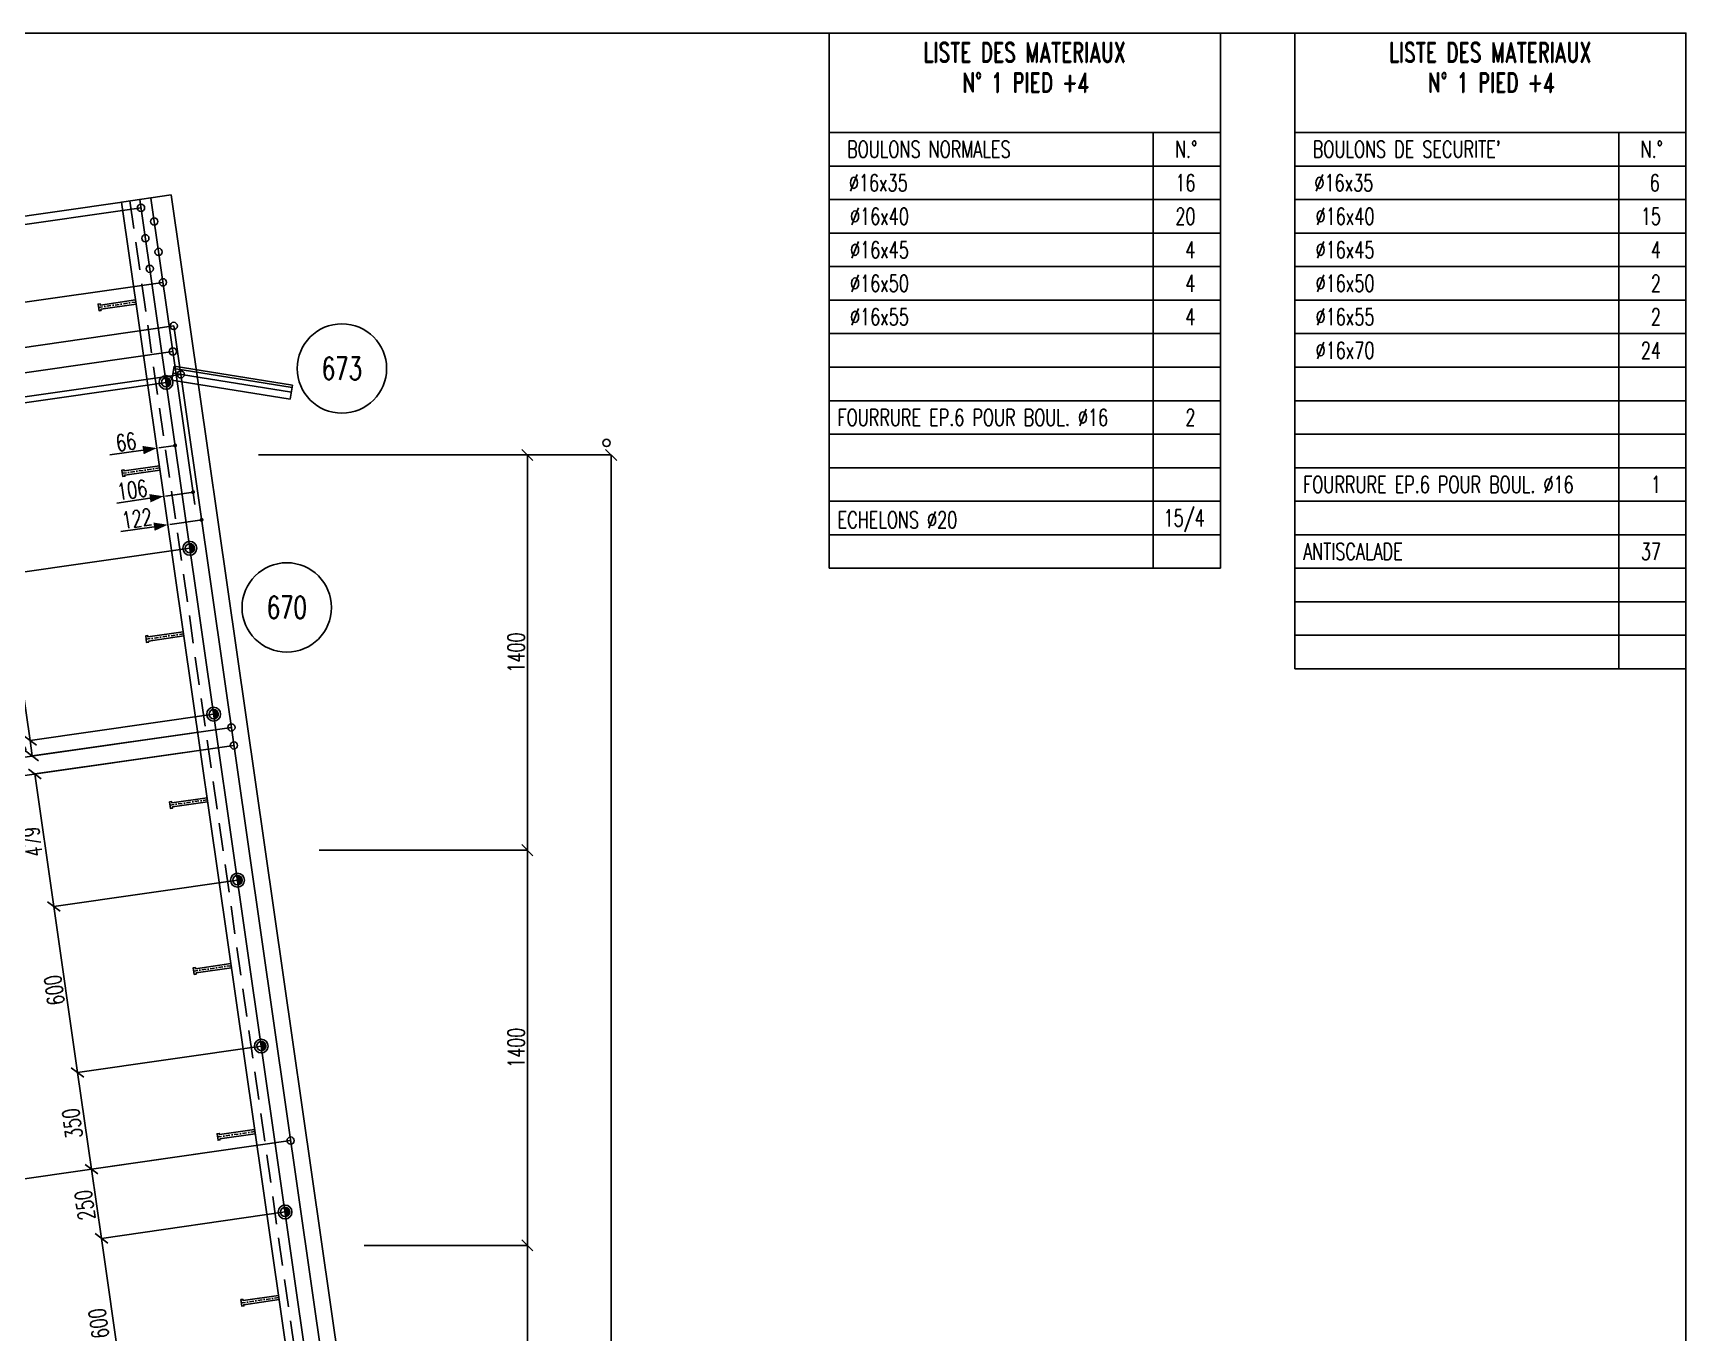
# Model space of a CAD drawing. Extents: x 106643 to 122863, y -59241 to -47761.
# Drawn here: x 116946 to 122863, y -52414 to -47761 of the extents above; entities that cross this region are included whole.
import ezdxf
from ezdxf.enums import TextEntityAlignment as Align

# ---------------------------------------------------------------- set-up
doc = ezdxf.new("R2010")
doc.units = 0
doc.header["$LTSCALE"] = 200
doc.header["$MEASUREMENT"] = 0
doc.linetypes.add('DASHDOT', pattern=[1, 0.5, -0.25, 0, -0.25])
doc.linetypes.add('DASHED', pattern=[0.75, 0.5, -0.25])
doc.layers.get('0').update_dxf_attribs({"linetype": 'CONTINUOUS'})
for name, color, linetype in [('ASSI', 3, 'CONTINUOUS'), ('BOLLINI_1', 7, 'CONTINUOUS'), ('Echelon', 3, 'CONTINUOUS'), ('FORI', 2, 'CONTINUOUS'), ('LINEA_ANG', 2, 'CONTINUOUS'), ('LM', 7, 'CONTINUOUS'), ('LS', 7, 'CONTINUOUS'), ('MZ', 6, 'DASHDOT'), ('QT_MAL', 7, 'CONTINUOUS'), ('QT_MPR', 7, 'CONTINUOUS'), ('QT_MSP', 7, 'CONTINUOUS'), ('TRAT-Y', 7, 'DASHED')]:
    doc.layers.add(name, color=color, linetype=linetype)
doc.styles.add('QUOTE', font='ROMANS8.SHX', dxfattribs={"width": 0.7})
doc.styles.add('RD', font='ROMAND8.SHX', dxfattribs={"width": 0.7})
doc.styles.add('RQL', font='ROMANS8.SHX', dxfattribs={"width": 0.7})
doc.styles.add('RS', font='ROMANS8.shx', dxfattribs={"width": 0.7})
doc.styles.get("Standard").update_dxf_attribs({"font": 'ROMANS8.SHX', "width": 0.7})
doc.dimstyles.new('FRECCE1', dxfattribs={"dimtxt": 60, "dimasz": 6.66, "dimexe": 0, "dimexo": 0, "dimgap": 1, "dimtad": 1, "dimdec": 0, "dimzin": 0, "dimdsep": 46, "dimtxsty": 'RS', "dimblk1": 'QUOTP', "dimblk2": 'QUOTF', "dimsah": 1, "dimcen": 0, "dimclrd": 2, "dimclre": 2, "dimclrt": 7, "dimadec": 0, "dimazin": 0, "dimtfac": 1, "dimtdec": 0, "dimtix": 1, "dimtmove": 2, "dimatfit": 3, "dimldrblk": 'QUOTP', "dimfxl": 1, "dimtolj": 1, "dimtzin": 0, "dimarcsym": 0})
doc.dimstyles.new('TRATTO_20', dxfattribs={"dimscale": 0, "dimtxt": 60, "dimasz": 40, "dimexe": 0, "dimexo": 0, "dimgap": 10, "dimtad": 1, "dimrnd": 0.5, "dimdsep": 46, "dimtxsty": 'RS', "dimblk1": 'OBLIQUE', "dimblk2": 'OBLIQUE', "dimsah": 1, "dimcen": 0.09, "dimclrd": 2, "dimclre": 2, "dimclrt": 7, "dimadec": 0, "dimazin": 0, "dimtfac": 1, "dimtix": 1, "dimtmove": 2, "dimatfit": 3, "dimfxl": 1, "dimtolj": 1, "dimtzin": 0, "dimarcsym": 0})

# ---------------------------------------------------------------- blocks, each defined once
blk = doc.blocks.new('16')
blk.add_circle((0, 0), 1)
blk = doc.blocks.new('ASSE98')
blk.add_line((0, 0), (1, 0))
at = {"color": 7, "style": 'QUOTE', "width": 0.5, "flags": 1}
for tag, p in [('TI', (1.38308, 6.82731)), ('DI_S', (1.38308, 6.42178)), ('D_S', (1.38308, 6.02092)), ('E_S', (1.38308, 5.68065)), ('NFORI', (1.36454, 5.29792)), ('ALAR', (1.36349, 4.93246)), ('FAM', (1.3775, 4.54645)), ('ALA', (1.38308, 4.19257)), ('DISP2', (1.38308, 3.84971)), ('DISP1', (1.38308, 3.50686)), ('PINZAF', (1.38308, 3.164)), ('PINZAI', (1.38308, 2.82114)), ('TRP', (1.38308, 2.47829)), ('NP', (1.38308, 2.13543)), ('SV', (1.38308, 1.79257)), ('PESO', (1.38308, 1.44971)), ('QUA', (1.38308, 1.10686)), ('LUN', (1.38308, 0.764)), ('PROF', (1.38308, 0.42114)), ('POS', (1.38308, 0.07829))]:
    blk.add_attdef(tag, p, '', height=0.2, dxfattribs=at)
at = {"color": 7, "flags": 1}
for tag, p in [('LAV1', (3.07431, 6.82847)), ('LAV2', (3.07431, 6.49513)), ('LAV3', (3.07431, 6.1618)), ('LAV4', (3.07431, 5.82847)), ('LAV5', (3.07431, 5.49513)), ('LAV6', (3.07431, 5.1618)), ('LAV7', (3.07431, 4.82847)), ('LAV8', (3.07431, 4.49513)), ('LAV9', (3.07431, 4.1618)), ('LAV10', (3.07431, 3.82847))]:
    blk.add_attdef(tag, p, '', height=0.2, dxfattribs=at)
blk = doc.blocks.new('_OBLIQUE')
at = {"color": 0, "linetype": 'ByBlock'}
blk.add_line((-0.5, -0.5), (0.5, 0.5), dxfattribs=at)
blk = doc.blocks.new('*D36')
at = {"layer": 'QT_MPR', "color": 2, "lineweight": -2, "transparency": 16777216}
for p, q in [((117265.2, -48366.7), (116374.3, -48494.5)), ((117332.8, -48387.1), (116378.5, -48524)), ((116374.3, -48494.5), (116378.5, -48524))]:
    blk.add_line(p, q, dxfattribs=at)
at = {"layer": 'QT_MPR', "color": 2, "lineweight": -2, "transparency": 16777216, "xscale": 40, "yscale": 40, "zscale": 40}
for p, rotation in [((116374.3, -48494.5), 98.16615670567491), ((116378.5, -48524), 278.1661567056749)]:
    blk.add_blockref('_OBLIQUE', p, dxfattribs=dict(at, rotation=rotation))
at = {"layer": 'QT_MPR', "color": 7, "transparency": 16777216, "insert": (116332.5, -48443), "char_height": 60, "attachment_point": 5, "rotation": 98.16616, "style": 'RS'}
blk.add_mtext('\\A1;30', dxfattribs=at)
blk = doc.blocks.new('*D37')
at = {"layer": 'QT_MPR', "color": 2, "lineweight": -2, "transparency": 16777216}
for p, q in [((117332.8, -48387.1), (116378.5, -48524)), ((116378.5, -48524), (116417.6, -48796.2)), ((117411.4, -48653.6), (116417.6, -48796.2))]:
    blk.add_line(p, q, dxfattribs=at)
at = {"layer": 'QT_MPR', "color": 2, "lineweight": -2, "transparency": 16777216, "xscale": 40, "yscale": 40, "zscale": 40}
for p, rotation in [((116378.5, -48524), 98.16615670567491), ((116417.6, -48796.2), 278.1661567056749)]:
    blk.add_blockref('_OBLIQUE', p, dxfattribs=dict(at, rotation=rotation))
at = {"layer": 'QT_MPR', "color": 7, "transparency": 16777216, "insert": (116453.7, -48652.7), "char_height": 60, "attachment_point": 5, "rotation": 98.16616, "style": 'RS'}
blk.add_mtext('\\A1;55x5', dxfattribs=at)
blk = doc.blocks.new('*D38')
at = {"layer": 'QT_MPR', "color": 2, "lineweight": -2, "transparency": 16777216}
for p, q in [((117332.8, -48387.1), (116378.5, -48524)), ((116378.5, -48524), (116417.6, -48796.2)), ((117411.4, -48653.6), (116417.6, -48796.2))]:
    blk.add_line(p, q, dxfattribs=at)
at = {"layer": 'QT_MPR', "color": 2, "lineweight": -2, "transparency": 16777216, "xscale": 40, "yscale": 40, "zscale": 40}
for p, rotation in [((116378.5, -48524), 98.16615670567491), ((116417.6, -48796.2), 278.1661567056749)]:
    blk.add_blockref('_OBLIQUE', p, dxfattribs=dict(at, rotation=rotation))
at = {"layer": 'QT_MPR', "color": 7, "transparency": 16777216, "insert": (116352.7, -48662.4), "char_height": 60, "attachment_point": 5, "rotation": 98.16616, "style": 'RS'}
blk.add_mtext('\\A1;275', dxfattribs=at)
blk = doc.blocks.new('*D39')
at = {"layer": 'QT_MPR', "color": 2, "lineweight": -2, "transparency": 16777216}
for p, q in [((117411.4, -48653.6), (116417.6, -48796.2)), ((116417.6, -48796.2), (116440.3, -48954.6)), ((117450, -48809.7), (116440.3, -48954.6))]:
    blk.add_line(p, q, dxfattribs=at)
at = {"layer": 'QT_MPR', "color": 2, "lineweight": -2, "transparency": 16777216, "xscale": 40, "yscale": 40, "zscale": 40}
for p, rotation in [((116417.6, -48796.2), 98.16615670567491), ((116440.3, -48954.6), 278.1661567056749)]:
    blk.add_blockref('_OBLIQUE', p, dxfattribs=dict(at, rotation=rotation))
at = {"layer": 'QT_MPR', "color": 7, "transparency": 16777216, "insert": (116387.9, -48871.6), "char_height": 60, "attachment_point": 5, "rotation": 98.16616, "style": 'RS'}
blk.add_mtext('\\A1;160', dxfattribs=at)
blk = doc.blocks.new('*D40')
at = {"layer": 'QT_MPR', "color": 2, "lineweight": -2, "transparency": 16777216}
for p, q in [((117450, -48809.7), (116440.3, -48954.6)), ((116440.3, -48954.6), (116434.6, -48915)), ((117446.9, -48901.1), (116453.1, -49043.7)), ((116440.3, -48954.6), (116453.1, -49043.7)), ((116453.1, -49043.7), (116458.8, -49083.3))]:
    blk.add_line(p, q, dxfattribs=at)
at = {"layer": 'QT_MPR', "color": 2, "lineweight": -2, "transparency": 16777216, "xscale": 40, "yscale": 40, "zscale": 40}
for p, rotation in [((116440.3, -48954.6), 278.1661567056749), ((116453.1, -49043.7), 98.16615670567491)]:
    blk.add_blockref('_OBLIQUE', p, dxfattribs=dict(at, rotation=rotation))
at = {"layer": 'QT_MPR', "color": 7, "transparency": 16777216, "insert": (116407.4, -48994.9), "char_height": 60, "attachment_point": 5, "rotation": 98.16616, "style": 'RS'}
blk.add_mtext('\\A1;90', dxfattribs=at)
blk = doc.blocks.new('*D42')
at = {"layer": 'QT_MPR', "color": 2, "lineweight": -2, "transparency": 16777216}
for p, q in [((117446.9, -48901.1), (116453.1, -49043.7)), ((117474.8, -48983), (116465.2, -49127.8)), ((116453.1, -49043.7), (116447.4, -49004.1)), ((116453.1, -49043.7), (116465.2, -49127.8)), ((116465.2, -49127.8), (116470.9, -49167.4))]:
    blk.add_line(p, q, dxfattribs=at)
at = {"layer": 'QT_MPR', "color": 2, "lineweight": -2, "transparency": 16777216, "xscale": 40, "yscale": 40, "zscale": 40}
for p, rotation in [((116453.1, -49043.7), 278.1661567056751), ((116465.2, -49127.8), 98.16615670567514)]:
    blk.add_blockref('_OBLIQUE', p, dxfattribs=dict(at, rotation=rotation))
at = {"layer": 'QT_MPR', "color": 7, "transparency": 16777216, "insert": (116423.1, -49088.5), "char_height": 60, "attachment_point": 5, "rotation": 98.16616, "style": 'RS'}
blk.add_mtext('\\A1;85', dxfattribs=at)
blk = doc.blocks.new('*D43')
at = {"layer": 'QT_MPR', "color": 2, "lineweight": -2, "transparency": 16777216}
for p, q in [((117474.8, -48983), (116465.2, -49127.8)), ((116465.2, -49127.8), (116646.5, -50391.7)), ((117656.3, -50246.7), (116646.5, -50391.7))]:
    blk.add_line(p, q, dxfattribs=at)
at = {"layer": 'QT_MPR', "color": 2, "lineweight": -2, "transparency": 16777216, "xscale": 40, "yscale": 40, "zscale": 40}
for p, rotation in [((116465.2, -49127.8), 98.16615670567579), ((116646.5, -50391.7), 278.1661567056758)]:
    blk.add_blockref('_OBLIQUE', p, dxfattribs=dict(at, rotation=rotation))
at = {"layer": 'QT_MPR', "color": 7, "transparency": 16777216, "insert": (116509.1, -49759.4), "char_height": 60, "attachment_point": 5, "rotation": 98.16616, "style": 'RS'}
blk.add_mtext('\\A1;1277', dxfattribs=at)
blk = doc.blocks.new('*D44')
at = {"layer": 'QT_MPR', "color": 2, "lineweight": -2, "transparency": 16777216}
for p, q in [((117656.3, -50246.7), (116646.5, -50391.7)), ((117665.4, -50311.2), (116655.8, -50456.1)), ((116646.5, -50391.7), (116655.8, -50456.1))]:
    blk.add_line(p, q, dxfattribs=at)
at = {"layer": 'QT_MPR', "color": 2, "lineweight": -2, "transparency": 16777216, "xscale": 40, "yscale": 40, "zscale": 40}
for p, rotation in [((116646.5, -50391.7), 98.16615670567579), ((116655.8, -50456.1), 278.1661567056758)]:
    blk.add_blockref('_OBLIQUE', p, dxfattribs=dict(at, rotation=rotation))
at = {"layer": 'QT_MPR', "color": 7, "transparency": 16777216, "insert": (116605.2, -50422.3), "char_height": 60, "attachment_point": 5, "rotation": 98.16616, "style": 'RS'}
blk.add_mtext('\\A1;65', dxfattribs=at)
blk = doc.blocks.new('QUOTP')
at = {"layer": 'ASSI', "color": 2, "const_width": 1.07}
blk.add_lwpolyline([(-0.53, 0, 1), (0.53, 0, 1)], format="xyb", close=True, dxfattribs=at)
blk = doc.blocks.new('QUOTF')
at = {"layer": 'LS', "color": 2}
blk.add_line((7.5, 0), (25.5, 0), dxfattribs=at)
blk.add_solid([(7.5, 2.25), (0, 0), (7.5, -2.25)], dxfattribs=at)
blk = doc.blocks.new('*D160')
at = {"layer": 'QT_MAL', "color": 2, "lineweight": -2, "transparency": 16777216}
blk.add_line((117448.2, -49238.5), (117396.1, -49246), dxfattribs=at)
at = {"layer": 'QT_MAL', "color": 2, "lineweight": -2, "transparency": 16777216, "xscale": 6.66, "yscale": 6.66, "zscale": 6.66}
for name, p, rotation in [('QUOTP', (117454.8, -49237.6), 8.166156705674934), ('QUOTF', (117389.5, -49247), 188.1661567056749)]:
    blk.add_blockref(name, p, dxfattribs=dict(at, rotation=rotation))
at = {"layer": 'QT_MAL', "color": 7, "transparency": 16777216, "insert": (117279.3, -49225.1), "char_height": 60, "attachment_point": 5, "rotation": 8.16616, "style": 'RS'}
blk.add_mtext('\\A1;66', dxfattribs=at)
blk = doc.blocks.new('*D161')
at = {"layer": 'QT_MAL', "color": 2, "lineweight": -2, "transparency": 16777216}
blk.add_line((117512.6, -49405.3), (117420.8, -49418.5), dxfattribs=at)
at = {"layer": 'QT_MAL', "color": 2, "lineweight": -2, "transparency": 16777216, "xscale": 6.66, "yscale": 6.66, "zscale": 6.66}
for name, p, rotation in [('QUOTF', (117414.2, -49419.4), 188.1661567056749), ('QUOTP', (117519.1, -49404.4), 8.166156705674934)]:
    blk.add_blockref(name, p, dxfattribs=dict(at, rotation=rotation))
at = {"layer": 'QT_MAL', "color": 7, "transparency": 16777216, "insert": (117301.1, -49396.9), "char_height": 60, "attachment_point": 5, "rotation": 8.16616, "style": 'RS'}
blk.add_mtext('\\A1;106', dxfattribs=at)
blk = doc.blocks.new('*D162')
at = {"layer": 'QT_MAL', "color": 2, "lineweight": -2, "transparency": 16777216}
for p, q in [((117543, -49504.8), (117435.4, -49520.2)), ((117549.7, -49504.3), (117549.6, -49503.8))]:
    blk.add_line(p, q, dxfattribs=at)
at = {"layer": 'QT_MAL', "color": 2, "lineweight": -2, "transparency": 16777216, "xscale": 6.66, "yscale": 6.66, "zscale": 6.66}
for name, p, rotation in [('QUOTF', (117428.8, -49521.2), 188.1661567056749), ('QUOTP', (117549.6, -49503.8), 8.166156705674934)]:
    blk.add_blockref(name, p, dxfattribs=dict(at, rotation=rotation))
at = {"layer": 'QT_MAL', "color": 7, "transparency": 16777216, "insert": (117318.3, -49499.2), "char_height": 60, "attachment_point": 5, "rotation": 8.16616, "style": 'RS'}
blk.add_mtext('\\A1;122', dxfattribs=at)
blk = doc.blocks.new('*D68')
at = {"layer": 'LS', "color": 2, "lineweight": -2, "transparency": 16777216}
for p, q in [((118132.2, -52100.8), (118716, -52100.8)), ((118716, -53515.5), (118716, -52100.8)), ((118296.6, -53515.5), (118716, -53515.5))]:
    blk.add_line(p, q, dxfattribs=at)
at = {"layer": 'LS', "color": 2, "lineweight": -2, "transparency": 16777216, "xscale": 40, "yscale": 40, "zscale": 40}
for p, rotation in [((118716, -52100.8), 90), ((118716, -53515.5), 270)]:
    blk.add_blockref('_OBLIQUE', p, dxfattribs=dict(at, rotation=rotation))
at = {"layer": 'LS', "color": 7, "transparency": 16777216, "insert": (118676, -52808.1), "char_height": 60, "attachment_point": 5, "rotation": 90, "style": 'RS'}
blk.add_mtext('\\A1;1400', dxfattribs=at)
blk = doc.blocks.new('*D69')
at = {"layer": 'LS', "color": 2, "lineweight": -2, "transparency": 16777216}
for p, q in [((117971.1, -50686.2), (118716, -50686.2)), ((118716, -52100.8), (118716, -50686.2)), ((118132.2, -52100.8), (118716, -52100.8))]:
    blk.add_line(p, q, dxfattribs=at)
at = {"layer": 'LS', "color": 2, "lineweight": -2, "transparency": 16777216, "xscale": 40, "yscale": 40, "zscale": 40}
for p, rotation in [((118716, -50686.2), 90), ((118716, -52100.8), 270)]:
    blk.add_blockref('_OBLIQUE', p, dxfattribs=dict(at, rotation=rotation))
at = {"layer": 'LS', "color": 7, "transparency": 16777216, "insert": (118676, -51393.5), "char_height": 60, "attachment_point": 5, "rotation": 90, "style": 'RS'}
blk.add_mtext('\\A1;1400', dxfattribs=at)
blk = doc.blocks.new('*D70')
at = {"layer": 'LS', "color": 2, "lineweight": -2, "transparency": 16777216}
for p, q in [((117753.7, -49271.5), (118716, -49271.5)), ((118716, -50686.2), (118716, -49271.5)), ((117971.1, -50686.2), (118716, -50686.2))]:
    blk.add_line(p, q, dxfattribs=at)
at = {"layer": 'LS', "color": 2, "lineweight": -2, "transparency": 16777216, "xscale": 40, "yscale": 40, "zscale": 40}
for p, rotation in [((118716, -49271.5), 90), ((118716, -50686.2), 270)]:
    blk.add_blockref('_OBLIQUE', p, dxfattribs=dict(at, rotation=rotation))
at = {"layer": 'LS', "color": 7, "transparency": 16777216, "insert": (118676, -49978.9), "char_height": 60, "attachment_point": 5, "rotation": 90, "style": 'RS'}
blk.add_mtext('\\A1;1400', dxfattribs=at)
blk = doc.blocks.new('*D71')
at = {"layer": 'LS', "color": 2, "lineweight": -2, "transparency": 16777216}
for p, q in [((117753.7, -49271.5), (119016, -49271.5)), ((119016, -56344.7), (119016, -49271.5)), ((115920.8, -56344.7), (119016, -56344.7))]:
    blk.add_line(p, q, dxfattribs=at)
at = {"layer": 'LS', "color": 2, "lineweight": -2, "transparency": 16777216, "xscale": 40, "yscale": 40, "zscale": 40}
for p, rotation in [((119016, -49271.5), 90), ((119016, -56344.7), 270)]:
    blk.add_blockref('_OBLIQUE', p, dxfattribs=dict(at, rotation=rotation))
at = {"layer": 'LS', "color": 7, "transparency": 16777216, "insert": (118976, -52808.1), "char_height": 60, "attachment_point": 5, "rotation": 90, "style": 'RS'}
blk.add_mtext('\\A1;7000', dxfattribs=at)
blk = doc.blocks.new('xxx')
blk.add_circle((0, 0), 8)
at = {"color": 3, "style": 'RQL', "width": 0.7}
blk.add_attdef('POS', text='', height=4, dxfattribs=at).set_placement((0, 0), align=Align.MIDDLE)
at = {"color": 3, "style": 'RQL', "width": 0.7, "flags": 1}
blk.add_attdef('POS1', (-0.39, -5.42), '', height=2, dxfattribs=at)
at = {"style": 'RQL', "width": 0.7, "flags": 1}
blk.add_attdef('TIPO', (-0.39, -8.66), '', height=2, dxfattribs=at)
blk = doc.blocks.new('A$C6E393FD9')
at = {"layer": 'Echelon'}
blk.add_lwpolyline([(2.5, 0), (0, 19.8), (168.6, 41.4), (167.9, 47.2), (177.8, 48.5), (181.8, 17.1), (171.9, 15.8), (171.2, 21.6), (2.5, 0)], close=True, dxfattribs=at)
at = {"layer": 'MZ', "ltscale": 0.2}
blk.add_line((1.3, 9.9), (179.8, 32.8), dxfattribs=at)
blk = doc.blocks.new('P20')
at = {"color": 0}
for p, q in [((0, 0.98), (0.02, 1)), ((0, 0.94), (0.06, 1)), ((1, -0.01), (0, 0.99)), ((0, 0.89), (0.1, 0.99)), ((0, 0.85), (0.14, 0.99)), ((0, 0.8), (0.18, 0.98)), ((0, 0.76), (0.22, 0.98)), ((0, 0.71), (0.25, 0.97)), ((0, 0.67), (0.29, 0.96)), ((1, -0.05), (0, 0.95)), ((0, 0.62), (0.32, 0.95)), ((0, 0.58), (0.36, 0.93)), ((0, 0.53), (0.39, 0.92)), ((0, 0.49), (0.42, 0.91)), ((1, -0.09), (0, 0.9)), ((0, 0.44), (0.45, 0.89)), ((0, 0.4), (0.48, 0.88)), ((0.99, -0.13), (0, 0.86)), ((0, 0.35), (0.51, 0.86)), ((0, 0.31), (0.54, 0.84)), ((0, 0.26), (0.56, 0.83)), ((0.99, -0.17), (0, 0.81)), ((0, 0.22), (0.59, 0.81)), ((0, 0.17), (0.61, 0.79)), ((0.98, -0.21), (0, 0.77)), ((0, 0.13), (0.64, 0.77)), ((0, 0.08), (0.66, 0.75)), ((0, 0.04), (0.69, 0.73)), ((0.97, -0.25), (0, 0.72)), ((0, -0.01), (0.71, 0.7)), ((0.96, -0.28), (0, 0.68)), ((0, -0.05), (0.73, 0.68)), ((0, -0.1), (0.75, 0.66)), ((0.95, -0.32), (0, 0.63)), ((0, -0.14), (0.77, 0.63)), ((0, -0.19), (0.79, 0.61)), ((0.94, -0.35), (0, 0.59)), ((0, -0.23), (0.81, 0.58)), ((0, -0.28), (0.83, 0.56)), ((0.92, -0.38), (0, 0.54)), ((0, -0.32), (0.85, 0.53)), ((0.91, -0.41), (0, 0.5)), ((0, -0.36), (0.87, 0.5)), ((0, -0.41), (0.88, 0.47)), ((0.9, -0.44), (0, 0.45)), ((0, -0.45), (0.9, 0.44)), ((0.88, -0.47), (0, 0.41)), ((0, -0.5), (0.91, 0.41)), ((0, -0.54), (0.92, 0.38)), ((0.87, -0.5), (0, 0.36)), ((0, -0.59), (0.94, 0.35)), ((0.85, -0.53), (0, 0.32)), ((0, -0.63), (0.95, 0.31)), ((0, -0.68), (0.96, 0.28)), ((0.83, -0.56), (0, 0.27)), ((0, -0.72), (0.97, 0.25)), ((0.81, -0.58), (0, 0.23)), ((0, -0.77), (0.98, 0.21)), ((0.79, -0.61), (0, 0.18)), ((0, -0.81), (0.99, 0.17)), ((0.77, -0.63), (0, 0.14)), ((0, -0.86), (0.99, 0.13)), ((0.75, -0.66), (0, 0.09)), ((0, -0.9), (1, 0.09)), ((0.73, -0.68), (0, 0.05)), ((0, -0.95), (1, 0.05)), ((0.71, -0.7), (0, 0.01)), ((0, -0.99), (1, 0.01)), ((1, 0.04), (0.04, 1)), ((1, 0.09), (0.09, 1)), ((0.99, 0.14), (0.14, 0.99)), ((0.98, 0.19), (0.19, 0.98)), ((0.97, 0.25), (0.25, 0.97)), ((0.95, 0.31), (0.31, 0.95)), ((0.92, 0.38), (0.38, 0.92)), ((0.88, 0.47), (0.47, 0.88)), ((0.81, 0.59), (0.59, 0.81)), ((0.69, -0.73), (0, -0.04)), ((0.66, -0.75), (0, -0.08)), ((0.64, -0.77), (0, -0.13)), ((0.61, -0.79), (0, -0.17)), ((0.59, -0.81), (0, -0.22)), ((0.56, -0.83), (0, -0.26)), ((0.54, -0.84), (0, -0.31)), ((0.51, -0.86), (0, -0.35)), ((0.48, -0.88), (0, -0.4)), ((0.45, -0.89), (0, -0.44)), ((0.42, -0.91), (0, -0.49)), ((0.39, -0.92), (0, -0.53)), ((0.36, -0.93), (0, -0.58)), ((0.32, -0.95), (0, -0.62)), ((0.29, -0.96), (0, -0.67)), ((0.25, -0.97), (0, -0.71)), ((0.22, -0.98), (0, -0.76)), ((0.18, -0.98), (0, -0.8)), ((0.14, -0.99), (0, -0.85)), ((0.1, -0.99), (0, -0.89)), ((0.04, -1), (1, -0.04)), ((0.09, -1), (1, -0.09)), ((0.14, -0.99), (0.99, -0.14)), ((0.19, -0.98), (0.98, -0.19)), ((0.25, -0.97), (0.97, -0.25)), ((0.31, -0.95), (0.95, -0.31)), ((0.38, -0.92), (0.92, -0.38)), ((0.47, -0.88), (0.88, -0.47)), ((0.59, -0.81), (0.81, -0.59))]:
    blk.add_line(p, q, dxfattribs=at)
for radius in [1.5, 1]:
    blk.add_circle((0, 0), radius)
blk = doc.blocks.new('*D126')
at = {"layer": 'QT_MSP', "color": 2, "lineweight": -2, "transparency": 16777216}
for p, q in [((117474.8, -48983), (116762.1, -49085.2)), ((117422.4, -49011.7), (116765.1, -49106)), ((116762.1, -49085.2), (116765.1, -49106))]:
    blk.add_line(p, q, dxfattribs=at)
at = {"layer": 'QT_MSP', "color": 2, "lineweight": -2, "transparency": 16777216, "xscale": 40, "yscale": 40, "zscale": 40}
for p, rotation in [((116762.1, -49085.2), 98.1661567056708), ((116765.1, -49106), 278.1661567056708)]:
    blk.add_blockref('_OBLIQUE', p, dxfattribs=dict(at, rotation=rotation))
at = {"layer": 'QT_MSP', "color": 7, "transparency": 16777216, "insert": (116722.5, -49136.6), "char_height": 60, "attachment_point": 5, "rotation": 98.16616, "style": 'RS'}
blk.add_mtext('\\A1;21', dxfattribs=at)
blk = doc.blocks.new('*D125')
at = {"layer": 'QT_MSP', "color": 2, "lineweight": -2, "transparency": 16777216}
for p, q in [((117422.4, -49011.7), (116765.1, -49106)), ((116765.1, -49106), (116850.4, -49699.9)), ((117507.6, -49605.6), (116850.4, -49699.9))]:
    blk.add_line(p, q, dxfattribs=at)
at = {"layer": 'QT_MSP', "color": 2, "lineweight": -2, "transparency": 16777216, "xscale": 40, "yscale": 40, "zscale": 40}
for p, rotation in [((116765.1, -49106), 98.1661567056708), ((116850.4, -49699.9), 278.1661567056708)]:
    blk.add_blockref('_OBLIQUE', p, dxfattribs=dict(at, rotation=rotation))
at = {"layer": 'QT_MSP', "color": 7, "transparency": 16777216, "insert": (116765.5, -49397.4), "char_height": 60, "attachment_point": 5, "rotation": 98.16616, "style": 'RS'}
blk.add_mtext('\\A1;600', dxfattribs=at)
blk = doc.blocks.new('*D130')
at = {"layer": 'QT_MSP', "color": 2, "lineweight": -2, "transparency": 16777216}
for p, q in [((117507.6, -49605.6), (116850.4, -49699.9)), ((116850.4, -49699.9), (116935.6, -50293.8)), ((117592.8, -50199.5), (116935.6, -50293.8))]:
    blk.add_line(p, q, dxfattribs=at)
at = {"layer": 'QT_MSP', "color": 2, "lineweight": -2, "transparency": 16777216, "xscale": 40, "yscale": 40, "zscale": 40}
for p, rotation in [((116850.4, -49699.9), 98.1661567056708), ((116935.6, -50293.8), 278.1661567056708)]:
    blk.add_blockref('_OBLIQUE', p, dxfattribs=dict(at, rotation=rotation))
at = {"layer": 'QT_MSP', "color": 7, "transparency": 16777216, "insert": (116843.6, -49999.7), "char_height": 60, "attachment_point": 5, "rotation": 98.16616, "style": 'RS'}
blk.add_mtext('\\A1;600', dxfattribs=at)
blk = doc.blocks.new('*D131')
at = {"layer": 'QT_MSP', "color": 2, "lineweight": -2, "transparency": 16777216}
for p, q in [((117592.8, -50199.5), (116935.6, -50293.8)), ((116935.6, -50293.8), (116943.5, -50349)), ((117656.3, -50246.7), (116943.5, -50349))]:
    blk.add_line(p, q, dxfattribs=at)
at = {"layer": 'QT_MSP', "color": 2, "lineweight": -2, "transparency": 16777216, "xscale": 40, "yscale": 40, "zscale": 40}
for p, rotation in [((116935.6, -50293.8), 98.1661567056708), ((116943.5, -50349), 278.1661567056708)]:
    blk.add_blockref('_OBLIQUE', p, dxfattribs=dict(at, rotation=rotation))
at = {"layer": 'QT_MSP', "color": 7, "transparency": 16777216, "insert": (116887.8, -50308.9), "char_height": 60, "attachment_point": 5, "rotation": 98.16616, "style": 'RS'}
blk.add_mtext('\\A1;56', dxfattribs=at)
blk = doc.blocks.new('*D134')
at = {"layer": 'QT_MSP', "color": 2, "lineweight": -2, "transparency": 16777216}
for p, q in [((117665.4, -50311.2), (116952.7, -50413.5)), ((116952.7, -50413.5), (117020.8, -50887.8)), ((117678.1, -50793.4), (117020.8, -50887.8))]:
    blk.add_line(p, q, dxfattribs=at)
at = {"layer": 'QT_MSP', "color": 2, "lineweight": -2, "transparency": 16777216, "xscale": 40, "yscale": 40, "zscale": 40}
for p, rotation in [((116952.7, -50413.5), 98.1661567056708), ((117020.8, -50887.8), 278.1661567056708)]:
    blk.add_blockref('_OBLIQUE', p, dxfattribs=dict(at, rotation=rotation))
at = {"layer": 'QT_MSP', "color": 7, "transparency": 16777216, "insert": (116944.2, -50656.4), "char_height": 60, "attachment_point": 5, "rotation": 98.16616, "style": 'RS'}
blk.add_mtext('\\A1;479', dxfattribs=at)
blk = doc.blocks.new('*D133')
at = {"layer": 'QT_MSP', "color": 2, "lineweight": -2, "transparency": 16777216}
for p, q in [((117678.1, -50793.4), (117020.8, -50887.8)), ((117020.8, -50887.8), (117106, -51481.7)), ((117763.3, -51387.4), (117106, -51481.7))]:
    blk.add_line(p, q, dxfattribs=at)
at = {"layer": 'QT_MSP', "color": 2, "lineweight": -2, "transparency": 16777216, "xscale": 40, "yscale": 40, "zscale": 40}
for p, rotation in [((117020.8, -50887.8), 98.1661567056708), ((117106, -51481.7), 278.1661567056708)]:
    blk.add_blockref('_OBLIQUE', p, dxfattribs=dict(at, rotation=rotation))
at = {"layer": 'QT_MSP', "color": 7, "transparency": 16777216, "insert": (117022.5, -51187.6), "char_height": 60, "attachment_point": 5, "rotation": 98.16616, "style": 'RS'}
blk.add_mtext('\\A1;600', dxfattribs=at)
blk = doc.blocks.new('*D132')
at = {"layer": 'QT_MSP', "color": 2, "lineweight": -2, "transparency": 16777216}
for p, q in [((117763.3, -51387.4), (117106, -51481.7)), ((117106, -51481.7), (117155.7, -51828.1)), ((117868.4, -51725.8), (117155.7, -51828.1))]:
    blk.add_line(p, q, dxfattribs=at)
at = {"layer": 'QT_MSP', "color": 2, "lineweight": -2, "transparency": 16777216, "xscale": 40, "yscale": 40, "zscale": 40}
for p, rotation in [((117106, -51481.7), 98.1661567056708), ((117155.7, -51828.1), 278.1661567056708)]:
    blk.add_blockref('_OBLIQUE', p, dxfattribs=dict(at, rotation=rotation))
at = {"layer": 'QT_MSP', "color": 7, "transparency": 16777216, "insert": (117087.2, -51664.2), "char_height": 60, "attachment_point": 5, "rotation": 98.16616, "style": 'RS'}
blk.add_mtext('\\A1;350', dxfattribs=at)
blk = doc.blocks.new('*D141')
at = {"layer": 'QT_MSP', "color": 2, "lineweight": -2, "transparency": 16777216}
for p, q in [((117868.4, -51725.8), (117155.7, -51828.1)), ((117155.7, -51828.1), (117191.3, -52075.6)), ((117848.5, -51981.3), (117191.3, -52075.6))]:
    blk.add_line(p, q, dxfattribs=at)
at = {"layer": 'QT_MSP', "color": 2, "lineweight": -2, "transparency": 16777216, "xscale": 40, "yscale": 40, "zscale": 40}
for p, rotation in [((117155.7, -51828.1), 98.1661567056708), ((117191.3, -52075.6), 278.1661567056708)]:
    blk.add_blockref('_OBLIQUE', p, dxfattribs=dict(at, rotation=rotation))
at = {"layer": 'QT_MSP', "color": 7, "transparency": 16777216, "insert": (117132.1, -51956.7), "char_height": 60, "attachment_point": 5, "rotation": 98.16616, "style": 'RS'}
blk.add_mtext('\\A1;250', dxfattribs=at)
blk = doc.blocks.new('*D140')
at = {"layer": 'QT_MSP', "color": 2, "lineweight": -2, "transparency": 16777216}
for p, q in [((117848.5, -51981.3), (117191.3, -52075.6)), ((117191.3, -52075.6), (117276.5, -52669.5)), ((117933.8, -52575.2), (117276.5, -52669.5))]:
    blk.add_line(p, q, dxfattribs=at)
at = {"layer": 'QT_MSP', "color": 2, "lineweight": -2, "transparency": 16777216, "xscale": 40, "yscale": 40, "zscale": 40}
for p, rotation in [((117191.3, -52075.6), 98.1661567056708), ((117276.5, -52669.5), 278.1661567056708)]:
    blk.add_blockref('_OBLIQUE', p, dxfattribs=dict(at, rotation=rotation))
at = {"layer": 'QT_MSP', "color": 7, "transparency": 16777216, "insert": (117181.5, -52380.5), "char_height": 60, "attachment_point": 5, "rotation": 98.16616, "style": 'RS'}
blk.add_mtext('\\A1;600', dxfattribs=at)

msp = doc.modelspace()

# ---------------------------------------------------------------- linework, layer by layer
at = {"layer": 'LINEA_ANG'}
for p, q in [((117441.26, -48340.61), (117263.085, -48366.178)), ((118486.99, -55627.961), (117441.26, -48340.61)), ((117263.085, -48366.178), (118308.815, -55653.529)), ((117451.584, -48953.887), (117443.636, -49003.251)), ((117450.232, -48962.279), (117873.778, -49030.472)), ((117875.129, -49022.08), (117451.584, -48953.887)), ((117443.636, -49003.251), (117867.181, -49071.444)), ((117867.181, -49071.444), (117875.129, -49022.08))]:
    msp.add_line(p, q, dxfattribs=at)
at = {"layer": 'LS', "color": 3}
for p, q in [((119796.8, -47761.325), (119796.8, -49677.141)), ((119796.8, -47761.325), (121196.8, -47761.325)), ((121196.8, -49677.141), (121196.8, -47761.325)), ((121463.467, -47761.325), (121463.467, -50037.107)), ((121463.467, -47761.325), (122863.467, -47761.325)), ((122863.467, -47761.325), (122863.467, -50037.107)), ((121196.8, -48117.325), (119796.8, -48117.325)), ((120956.529, -48117.325), (120956.529, -49677.141)), ((120956.529, -48117.325), (120956.529, -49677.141)), ((122863.467, -48117.325), (121463.467, -48117.325)), ((122623.196, -48117.325), (122623.196, -50037.107)), ((122623.196, -48117.325), (122623.196, -50037.107)), ((121196.8, -48237.309), (119796.8, -48237.309)), ((122863.467, -48237.309), (121463.467, -48237.309)), ((121196.8, -49677.141), (119796.8, -49677.141)), ((122863.467, -50037.107), (121463.467, -50037.107))]:
    msp.add_line(p, q, dxfattribs=at)
at = {"layer": 'LS', "color": 6}
for p, q in [((118374.255, -55644.913), (117328.525, -48357.561)), ((117525.455, -49448.299), (117368.119, -48351.879)), ((121196.8, -48357.292), (119796.8, -48357.292)), ((122863.467, -48357.292), (121463.467, -48357.292)), ((121196.8, -48477.292), (119796.8, -48477.292)), ((122863.467, -48477.292), (121463.467, -48477.292)), ((122863.467, -48477.292), (121463.467, -48477.292)), ((121196.8, -48597.275), (119796.8, -48597.275)), ((121196.8, -48597.292), (119796.8, -48597.292)), ((122863.467, -48597.275), (121463.467, -48597.275)), ((121196.8, -48717.258), (119796.8, -48717.258)), ((122863.467, -48717.258), (121463.467, -48717.258)), ((118274.442, -54555.106), (117449.984, -48809.728)), ((121196.8, -48837.241), (119796.8, -48837.241)), ((122863.467, -48837.258), (121463.467, -48837.258)), ((121196.8, -48957.225), (119796.8, -48957.225)), ((122863.467, -48957.258), (121463.467, -48957.258)), ((121196.8, -49077.208), (119796.8, -49077.208)), ((122863.467, -49077.225), (121463.467, -49077.225)), ((121196.8, -49197.191), (119796.8, -49197.191)), ((122863.467, -49197.208), (121463.467, -49197.208)), ((121196.8, -49317.191), (119796.8, -49317.191)), ((122863.467, -49317.191), (121463.467, -49317.191)), ((121196.8, -49437.174), (119796.8, -49437.174)), ((121196.8, -49437.174), (119796.8, -49437.174)), ((122863.467, -49437.174), (121463.467, -49437.174)), ((121196.8, -49557.157), (119796.8, -49557.157)), ((122863.467, -49557.157), (121463.467, -49557.157)), ((122863.467, -49677.157), (121463.467, -49677.157)), ((122863.467, -49797.141), (121463.467, -49797.141)), ((122863.467, -49797.141), (121463.467, -49797.141)), ((122863.467, -49917.124), (121463.467, -49917.124))]:
    msp.add_line(p, q, dxfattribs=at)
at = {"layer": 'LS', "color": 2}
msp.add_line((116561.826, -51913.323), (117868.442, -51725.824), dxfattribs=at)
at = {"layer": 'LS', "color": 8}
msp.add_lwpolyline([(106643.467, -47761.325), (106643.467, -59241.325), (119363.467, -59241.325), (119363.467, -57641.325), (122863.467, -57641.325), (122863.467, -47761.325), (106643.467, -47761.325)], close=True, dxfattribs=at)
at = {"layer": 'TRAT-Y'}
msp.add_line((117292.781, -48361.916), (118338.511, -55649.268), dxfattribs=at)

# ---------------------------------------------------------------- block references
at = {"layer": 'ASSI'}
for p, xscale, rotation in [((117263.085, -48366.178), 7361.999999999999, 278.1661567056709), ((117871.155, -49046.762), 429, 170.8535571648041)]:
    msp.add_blockref('ASSE98', p, dxfattribs=dict(at, xscale=xscale, rotation=rotation))
at = {"layer": 'BOLLINI_1', "xscale": 20, "yscale": 20, "zscale": 20}
for p, values in [((118052.012, -48962.044), {'POS': '673'}), ((117854.613, -49817.385), {'POS': '670'})]:
    msp.add_blockref('xxx', p, dxfattribs=at).add_auto_attribs(values)
at = {"layer": 'FORI', "xscale": 13, "yscale": 13, "zscale": 13}
for p in [(117332.763, -48387.093), (117380.169, -48435.853), (117348.387, -48495.978), (117395.794, -48544.738), (117364.012, -48604.862), (117411.419, -48653.623)]:
    msp.add_blockref('16', p, dxfattribs=at)
at = {"layer": 'FORI'}
for name, p, xscale, yscale, zscale, rotation in [('16', (117449.984, -48809.728), -13, 13, 13, 15.65725739534665), ('16', (117446.93, -48901.088), -13, 13, 13, 16.33231341134668), ('P20', (117422.392, -49011.695), 16.5, 16.5, 16.5, 7.543052222774039), ('16', (117474.842, -48982.953), -13, 13, 13, 16.33231341134668), ('16', (117474.842, -48982.953), -13, 13, 13, 16.33231341140199), ('16', (118999.036, -49228.361), -13, 13, 13, 14.43587793440198), ('P20', (117507.619, -49605.611), 16.5, 16.5, 16.5, 7.543052222774039), ('P20', (117592.846, -50199.527), 16.5, 16.5, 16.5, 7.543052222774039), ('16', (117656.335, -50246.747), -13, 13, 13, 14.43587793434659), ('16', (117665.442, -50311.183), -13, 13, 13, 16.33231341134668), ('P20', (117678.072, -50793.443), 16.5, 16.5, 16.5, 7.543052222774039), ('P20', (117763.299, -51387.36), 16.5, 16.5, 16.5, 7.543052222774039), ('16', (117868.442, -51725.824), -13, 13, 13, 16.33231341134668), ('P20', (117848.525, -51981.276), 16.5, 16.5, 16.5, 7.543052222774039)]:
    msp.add_blockref(name, p, dxfattribs=dict(at, xscale=xscale, yscale=yscale, zscale=zscale, rotation=rotation))
at = {"layer": 'LS', "color": 6, "xscale": -0.7500000000000001, "yscale": 0.7500000000000001, "zscale": 0.75, "rotation": 15.46336600834773}
for p in [(117317.35, -48731.028), (117402.577, -49324.944), (117487.803, -49918.86), (117573.03, -50512.776), (117658.256, -51106.692), (117743.483, -51700.609), (117828.709, -52294.525)]:
    msp.add_blockref('A$C6E393FD9', p, dxfattribs=at)

# ---------------------------------------------------------------- texts
at = {"layer": 'LM', "style": 'RD', "width": 0.7}
for s, p in [('LISTE DES MATERIAUX', (120495.109, -47830.41)), ('LISTE DES MATERIAUX', (122161.776, -47830.41)), ('N%%D 1 PIED +4', (120499.024, -47938.412)), ('N%%D 1 PIED +4', (122165.691, -47938.412))]:
    msp.add_text(s, height=69.993, dxfattribs=at).set_placement(p, align=Align.MIDDLE)
at = {"layer": 'LM', "char_height": 59.9916, "style": 'RD'}
for s, insert, attachment_point in [('BOULONS NORMALES', (119860.818, -48177.317), 4), ('N.°', (121113.812, -48177.317), 6), ("BOULONS DE SECURITE'", (121527.443, -48177.317), 4), ('N.°', (122780.479, -48177.317), 6)]:
    msp.add_mtext(s, dxfattribs=dict(at, insert=insert, attachment_point=attachment_point))
at = {"layer": 'LS', "color": 7, "style": 'RS', "width": 0.7}
for s, p in [('∅16x35', (119866.973, -48327.336)), ('∅16x35', (121533.64, -48327.336)), ('∅16x40', (119871.184, -48447.262)), ('∅16x40', (121537.85, -48447.262)), ('∅16x45', (119871.184, -48567.262)), ('∅16x45', (121537.85, -48567.262)), ('∅16x50', (119871.184, -48687.229)), ('∅16x50', (121537.85, -48687.229)), ('∅16x55', (119871.184, -48807.195)), ('∅16x55', (121537.85, -48807.212)), ('∅16x70', (121537.85, -48927.229)), ('FOURRURE EP.6 POUR BOUL. %%C16', (119826.531, -49167.212)), ('FOURRURE EP.6 POUR BOUL. %%C16', (121493.198, -49407.195)), ('ECHELONS %%C20', (119826.531, -49533.879)), ('ANTISCALADE', (121493.198, -49647.178))]:
    msp.add_text(s, height=59.9916, dxfattribs=at).set_placement(p)
for s, height, p in [('16', 59.9916, (121107.523, -48327.279)), ('6', 59.992, (122769.979, -48327.336)), ('20', 59.9916, (121107.523, -48447.262)), ('15', 59.9916, (122774.19, -48447.262)), ('4', 59.992, (121107.523, -48567.262)), ('4', 59.992, (122774.19, -48567.262)), ('4', 59.992, (121107.523, -48687.229)), ('2', 59.992, (122774.19, -48687.246)), ('4', 59.992, (121107.523, -48807.195)), ('2', 59.992, (122774.19, -48807.229)), ('24', 59.9916, (122774.19, -48927.246)), ('2', 59.992, (121107.523, -49167.178)), ('1', 59.992, (122774.19, -49407.162)), ('15/4', 59.9916, (121141.078, -49527.145)), ('37', 59.9916, (122774.19, -49647.145))]:
    msp.add_text(s, height=height, dxfattribs=at).set_placement(p, align=Align.RIGHT)

# ---------------------------------------------------------------- dimensions: what is measured, and where the dimension line sits
at = {"layer": 'LS', "color": 6}
for base, p1, p2, text, picture, middle in [((119016.029, -49271.539), (115920.784, -56344.744), (117753.728, -49271.539), '7000', '*D71', (118976.029, -52808.142)), ((118716.029, -49271.539), (117971.107, -50686.18), (117753.728, -49271.539), '1400', '*D70', (118676.029, -49978.86)), ((118716.029, -50686.18), (118132.151, -52100.821), (117971.107, -50686.18), '1400', '*D69', (118676.029, -51393.501)), ((118716.029, -52100.821), (118296.634, -53515.462), (118132.151, -52100.821), '1400', '*D68', (118676.029, -52808.142))]:
    dim = msp.add_linear_dim(base=base, p1=p1, p2=p2, angle=90, text=text, dimstyle='TRATTO_20', override={"dimscale": 1}, dxfattribs=at)
    dim.commit()
    dim.dimension.update_dxf_attribs({"geometry": picture, "text_midpoint": middle})
at = {"layer": 'QT_MAL'}
for base, p1, p2, picture, middle in [((117389.477, -49246.96), (117454.808, -49237.585), (117389.477, -49246.96), '*D160', (117279.26, -49225.087)), ((117414.224, -49419.416), (117519.149, -49404.359), (117414.224, -49419.416), '*D161', (117301.111, -49396.866)), ((117428.825, -49521.167), (117549.656, -49504.312), (117428.825, -49521.167), '*D162', (117318.294, -49499.186))]:
    dim = msp.add_linear_dim(base=base, p1=p1, p2=p2, angle=188.1661567, dimstyle='FRECCE1', dxfattribs=at)
    dim.commit()
    dim.dimension.update_dxf_attribs({"geometry": picture, "text_midpoint": middle, "dimtype": 160})
at = {"layer": 'QT_MPR'}
for base, p1, p2, text, picture, middle in [((116378.537, -48524.024), (117265.174, -48366.652), (117332.763, -48387.093), '30', '*D36', (116332.511, -48442.996)), ((116417.599, -48796.235), (117332.763, -48387.093), (117411.419, -48653.623), '275', '*D38', (116352.681, -48662.424)), ((116417.599, -48796.235), (117332.763, -48387.093), (117411.419, -48653.623), '55x5', '*D37', (116453.723, -48652.679)), ((116440.326, -48954.613), (117411.419, -48653.623), (117449.984, -48809.728), '160', '*D39', (116387.941, -48871.629)), ((116453.11, -49043.7), (117449.984, -48809.728), (117446.93, -48901.088), '90', '*D40', (116407.412, -48994.91)), ((116465.184, -49127.838), (117446.93, -48901.088), (117474.842, -48982.953), '85', '*D42', (116423.093, -49088.51)), ((116646.541, -50391.651), (117474.842, -48982.953), (117656.335, -50246.747), '1277', '*D43', (116509.091, -49759.432)), ((116655.784, -50456.069), (117656.335, -50246.747), (117665.442, -50311.183), '65', '*D44', (116605.192, -50422.284))]:
    dim = msp.add_linear_dim(base=base, p1=p1, p2=p2, angle=98.1661567, text=text, dimstyle='TRATTO_20', override={"dimscale": 1}, dxfattribs=at)
    dim.commit()
    dim.dimension.update_dxf_attribs({"geometry": picture, "text_midpoint": middle, "dimtype": 160})
at = {"layer": 'QT_MSP'}
for base, p1, p2, text, picture, middle in [((116765.125, -49106.012), (117474.842, -48982.953), (117422.392, -49011.695), '21', '*D126', (116722.506, -49136.634)), ((116850.352, -49699.928), (117422.392, -49011.695), (117507.619, -49605.611), '600', '*D125', (116765.484, -49397.38)), ((116935.578, -50293.845), (117507.619, -49605.611), (117592.846, -50199.527), '600', '*D130', (116843.604, -49999.67)), ((116943.499, -50349.038), (117592.846, -50199.527), (117656.335, -50246.747), '56', '*D131', (116887.759, -50308.922)), ((117020.805, -50887.761), (117665.442, -50311.183), (117678.072, -50793.443), '479', '*D134', (116944.231, -50656.386)), ((117106.031, -51481.677), (117678.072, -50793.443), (117763.299, -51387.36), '600', '*D133', (117022.455, -51187.564)), ((117155.742, -51828.096), (117763.299, -51387.36), (117868.442, -51725.824), '350', '*D132', (117087.232, -51664.247)), ((117191.258, -52075.593), (117868.442, -51725.824), (117848.525, -51981.276), '250', '*D141', (117132.149, -51956.655)), ((117276.485, -52669.509), (117848.525, -51981.276), (117933.752, -52575.192), '600', '*D140', (117181.492, -52380.467))]:
    dim = msp.add_linear_dim(base=base, p1=p1, p2=p2, angle=98.1661567, text=text, dimstyle='TRATTO_20', override={"dimscale": 1}, dxfattribs=at)
    dim.commit()
    dim.dimension.update_dxf_attribs({"geometry": picture, "text_midpoint": middle, "dimtype": 160})

doc.saveas('drawing.dxf')
